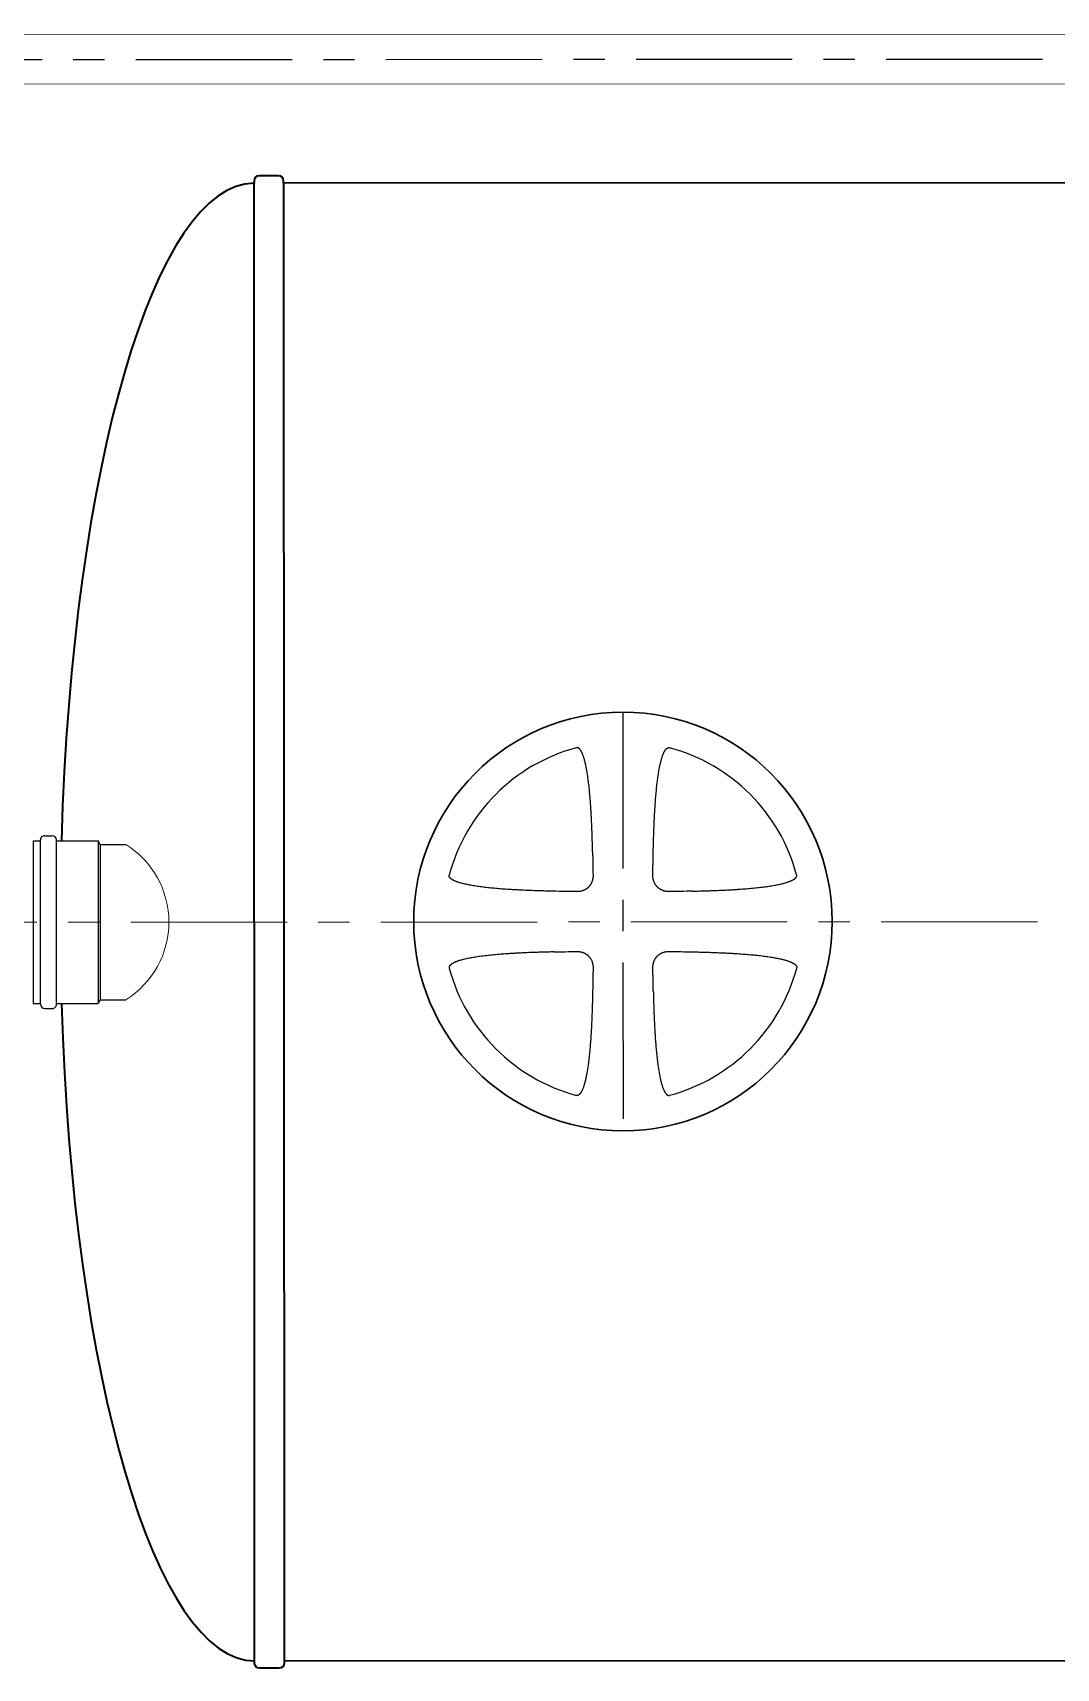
# Model space of a CAD drawing. Header units: millimetres. Extents: x 20530103 to 31271019, y 32092698 to 33532929.
# Drawn here: x 26160836 to 26162916, y 33007275 to 33010596 of the extents above; entities that cross this region are included whole.
import ezdxf

# ---------------------------------------------------------------- set-up
doc = ezdxf.new("R2010")
doc.units = ezdxf.units.MM
doc.linetypes.add('осевая', pattern=[50.8, 31.75, -6.35, 6.35, -6.35])
doc.layers.add('Mitat', color=1, linetype='Continuous')
doc.layers.add('Системный слой', color=7, linetype='Continuous')

msp = doc.modelspace()

# ---------------------------------------------------------------- linework, layer by layer
at = {"lineweight": 20}
for p, q in [((26172216.5514, 33010595.7452), (26152922.0912, 33010588.2552)), ((26172216.5608, 33010495.8133), (26152922.2777, 33010488.2696))]:
    msp.add_line(p, q, dxfattribs=at)
at = {"color": 1, "linetype": 'осевая', "lineweight": 25, "ltscale": 10}
for p, q in [((26152917.8126, 33010538.2548), (26172216.5413, 33010545.7493)), ((26162035.1506, 33009216.2845), (26162035.482, 33008366.2846))]:
    msp.add_line(p, q, dxfattribs=at)
at = {"color": 7, "lineweight": 25}
for p, q in [((26160837.028, 33008955.2851), (26160852.028, 33008955.2909)), ((26160837.028, 33008955.2851), (26160837.1568, 33008624.8851)), ((26160852.1574, 33008623.291), (26160852.0274, 33008956.8909)), ((26160860.724, 33008965.5943), (26160876.024, 33008965.6003)), ((26160884.8574, 33008623.3037), (26160884.7274, 33008956.9037)), ((26160884.728, 33008955.3037), (26160969.028, 33008955.3365)), ((26160973.4766, 33008947.6383), (26160969.028, 33008955.3365)), ((26160973.4766, 33008947.6383), (26161025.6898, 33008947.6586)), ((26160837.1568, 33008624.8851), (26160852.1568, 33008624.891)), ((26160860.8608, 33008614.5944), (26160876.1608, 33008614.6003)), ((26160884.8568, 33008624.9037), (26160969.1568, 33008624.9366)), ((26160973.5994, 33008632.6383), (26160969.1568, 33008624.9366)), ((26160973.5994, 33008632.6383), (26161025.8126, 33008632.6587))]:
    msp.add_line(p, q, dxfattribs=at)
at = {"color": 1, "linetype": 'осевая', "lineweight": 15, "ltscale": 10}
msp.add_line((26151383.5275, 33008787.7874), (26170893.661, 33008792.5503), dxfattribs=at)
at = {"lineweight": 35}
for points in [[(26161295.985, 33010305.2673, 0.414213562), (26161285.9889, 33010295.2634), (26161285.9909, 33010290.2618)], [(26161345.9909, 33010290.2868), (26161345.9889, 33010295.2868, 0.414213562), (26161335.985, 33010305.2829), (26161295.985, 33010305.2673)], [(26161297.1661, 33007275.2643, -0.414213562), (26161287.1622, 33007285.2604), (26161287.1603, 33007290.262)], [(26161347.1602, 33007290.2838), (26161347.1622, 33007285.2838, -0.414213562), (26161337.1661, 33007275.2799), (26161297.1661, 33007275.2643)]]:
    msp.add_lwpolyline(points, format="xyb", dxfattribs=at)
for points in [[(26161287.1603, 33007290.262), (26161285.9909, 33010290.2618)], [(26168435.0434, 33010293.0485), (26161345.9909, 33010290.2852)], [(26161345.9909, 33010290.2852), (26161347.1602, 33007290.2854)], [(26161347.1602, 33007290.2854), (26168436.2128, 33007293.0471)]]:
    msp.add_lwpolyline(points, dxfattribs=at)
at = {"color": 7, "lineweight": 25}
for centre, start, end in [((26160860.7274, 33008956.8943), 90.0223337, 180.0223338), ((26160876.0274, 33008956.9003), 0.0223338, 90.0223337), ((26160860.8574, 33008623.2944), 180.0223338, 270.0223337), ((26160876.1574, 33008623.3003), 270.0223337, 0.0223338)]:
    msp.add_arc(centre, 8.7, start, end, dxfattribs=at)
at = {"lineweight": 20}
msp.add_arc((26160927.2631, 33008790.1203), 185.7583, 302.0409319, 58.0037359, dxfattribs=at)
at = {"lineweight": 35}
for start_param, end_param in [(0, 1.460440183), (1.68115458, 3.141592654)]:
    msp.add_ellipse((26161286.5756, 33008790.2619), major_axis=(-0.5847, 1499.9999), ratio=0.262791049, start_param=start_param, end_param=end_param, dxfattribs=at)
at = {"layer": 'Mitat', "color": 7, "lineweight": 25}
for p, q in [((26160969.028, 33008955.3365), (26160969.1568, 33008624.9366)), ((26160973.4766, 33008947.6383), (26160973.5994, 33008632.6383))]:
    msp.add_line(p, q, dxfattribs=at)
at = {"layer": 'Системный слой', "color": 7, "lineweight": 30}
msp.add_circle((26162035.3163, 33008791.2846), 425, dxfattribs=at)
at = {"layer": 'Системный слой', "color": 7, "lineweight": 25}
for start, end in [(105.016614, 165.0280533), (15.0166141, 75.0280534), (195.0166141, 255.0280534), (285.016614, 345.0280533)]:
    msp.add_arc((26162035.3163, 33008791.2846), 365.2841, start, end, dxfattribs=at)
at = {"layer": 'Системный слой', "color": 7, "lineweight": 25, "extrusion": (0, 0, -1)}
for centre, major_axis, start_param, end_param in [((26161212.2119, 33008790.9637), (0.8696, -2230.9254), -1.634238642, -1.612784394), ((26162858.4207, 33008791.6054), (-0.8696, 2230.9254), -1.52880826, -1.507354011), ((26162034.9955, 33009614.389), (-2230.9254, -0.8696), -1.52880826, -1.507354011), ((26162034.9955, 33009614.389), (-2230.9254, -0.8696), -1.634238642, -1.612784394), ((26162035.6371, 33007968.1802), (2230.9254, 0.8696), -1.634238642, -1.612784394), ((26162035.6371, 33007968.1802), (2230.9254, 0.8696), -1.52880826, -1.507354011), ((26161212.2119, 33008790.9637), (0.8696, -2230.9254), -1.52880826, -1.507354011), ((26162858.4207, 33008791.6054), (-0.8696, 2230.9254), -1.634238642, -1.612784394)]:
    msp.add_ellipse(centre, major_axis=major_axis, ratio=0.342020143, start_param=start_param, end_param=end_param, dxfattribs=at)
at = {"layer": 'Системный слой', "color": 7, "lineweight": 25}
for points, knots in [([(26161973.6432, 33008932.7007), (26161973.5595, 33008936.4835), (26161973.3783, 33008944.1291), (26161973.0613, 33008955.7489), (26161972.7506, 33008965.6283), (26161972.4662, 33008973.7369), (26161972.2305, 33008979.9802), (26161971.9422, 33008987.0716), (26161971.5902, 33008995.0045), (26161971.1577, 33009003.8044), (26161970.7125, 33009011.9738), (26161970.2636, 33009019.4805), (26161969.8225, 33009026.29), (26161969.3434, 33009033.1109), (26161968.8259, 33009039.9012), (26161968.2698, 33009046.6239), (26161967.6767, 33009053.2277), (26161967.0439, 33009059.7179), (26161966.3735, 33009066.0484), (26161965.6631, 33009072.224), (26161964.9165, 33009078.1985), (26161964.1254, 33009084.0219), (26161963.2949, 33009089.6379), (26161962.425, 33009095.0346), (26161961.5356, 33009100.095), (26161960.6219, 33009104.8635), (26161959.7018, 33009109.2671), (26161958.7709, 33009113.3505), (26161957.8536, 33009117.0417), (26161956.9287, 33009120.4561), (26161956.008, 33009123.5689), (26161955.0853, 33009126.4181), (26161954.2024, 33009128.9074), (26161953.348, 33009131.1086), (26161952.5486, 33009132.9923), (26161951.7904, 33009134.6264), (26161951.1047, 33009135.9826), (26161950.4585, 33009137.1592), (26161949.8536, 33009138.1734), (26161949.2725, 33009139.0684), (26161948.7458, 33009139.8142), (26161948.2628, 33009140.4451), (26161947.8355, 33009140.9613), (26161947.4493, 33009141.3943), (26161947.1146, 33009141.7443), (26161946.8076, 33009142.0453), (26161946.5219, 33009142.3081), (26161946.2449, 33009142.5466), (26161945.9853, 33009142.7558), (26161945.7399, 33009142.9411), (26161945.5056, 33009143.1067), (26161945.2707, 33009143.2617), (26161945.0028, 33009143.4258), (26161944.6972, 33009143.5954), (26161944.3543, 33009143.7626), (26161944.0051, 33009143.9088), (26161943.6067, 33009144.0478), (26161943.1157, 33009144.1783), (26161942.5429, 33009144.2676), (26161941.9945, 33009144.2874), (26161941.4492, 33009144.253), (26161941.0283, 33009144.184), (26161940.7463, 33009144.1145), (26161940.6715, 33009144.0945)], [0, 0, 0, 0, 3.294371593, 6.658591543, 10.121592742, 11.902893978, 13.727107621, 15.565805849, 18.089199056, 20.650882172, 23.250738132, 25.227924631, 27.214477482, 29.207844676, 31.198515859, 33.161938964, 35.100748787, 36.992852426, 38.863010201, 40.668912645, 42.432709704, 44.134311819, 45.815956245, 47.406319509, 48.925529492, 50.321905425, 51.666805829, 52.875385207, 53.998684122, 55.003566013, 55.973887457, 56.834853186, 57.62025208, 58.285214561, 58.906539433, 59.421026718, 59.87309663, 60.246258994, 60.602155426, 60.908040864, 61.180306665, 61.401463481, 61.604047946, 61.767516676, 61.910185432, 62.028901262, 62.144789761, 62.250718136, 62.349589011, 62.437155671, 62.520316699, 62.60098611, 62.683376543, 62.794473772, 62.904935231, 63.013803366, 63.122506405, 63.271682214, 63.457840141, 63.633238455, 63.754365664, 63.934896432, 64, 64, 64, 64]), ([(26162096.8792, 33008932.7487), (26162096.9599, 33008936.5323), (26162097.1352, 33008944.1828), (26162097.4436, 33008955.8161), (26162097.7472, 33008965.7148), (26162098.0263, 33008973.8474), (26162098.2582, 33008980.1151), (26162098.513, 33008986.4967), (26162098.7921, 33008992.9718), (26162099.0995, 33008999.5673), (26162099.4364, 33009006.2487), (26162099.8056, 33009013.0088), (26162100.2084, 33009019.813), (26162100.6477, 33009026.6539), (26162101.1253, 33009033.5037), (26162101.6416, 33009040.319), (26162102.1968, 33009047.0627), (26162102.789, 33009053.6822), (26162103.4211, 33009060.1838), (26162104.0909, 33009066.5216), (26162104.8009, 33009072.7014), (26162105.5474, 33009078.6771), (26162106.3387, 33009084.4999), (26162107.1697, 33009090.1139), (26162108.0406, 33009095.5072), (26162108.9312, 33009100.5617), (26162109.8462, 33009105.3219), (26162110.7674, 33009109.7137), (26162111.699, 33009113.7817), (26162112.6161, 33009117.4529), (26162113.5399, 33009120.8435), (26162114.4579, 33009123.9288), (26162115.3769, 33009126.7478), (26162116.254, 33009129.2043), (26162117.1007, 33009131.3714), (26162117.8908, 33009133.2212), (26162118.6386, 33009134.823), (26162119.313, 33009136.1498), (26162119.9476, 33009137.3), (26162120.5412, 33009138.2921), (26162121.1121, 33009139.1692), (26162121.6304, 33009139.9023), (26162122.1068, 33009140.5242), (26162122.5293, 33009141.0349), (26162122.9122, 33009141.4646), (26162123.2452, 33009141.8135), (26162123.5516, 33009142.1142), (26162123.8371, 33009142.3772), (26162124.1139, 33009142.616), (26162124.3732, 33009142.8254), (26162124.6185, 33009143.0108), (26162124.8527, 33009143.1766), (26162125.0875, 33009143.3318), (26162125.3552, 33009143.4961), (26162125.6607, 33009143.666), (26162126.0035, 33009143.8334), (26162126.3526, 33009143.9798), (26162126.7509, 33009144.1192), (26162127.2417, 33009144.25), (26162127.8145, 33009144.3398), (26162128.3628, 33009144.36), (26162128.9082, 33009144.3261), (26162129.3292, 33009144.2574), (26162129.6113, 33009144.1882), (26162129.686, 33009144.1682)], [0, 0, 0, 0, 3.346521523, 6.766848111, 10.291529456, 12.106470403, 13.966728464, 15.842272064, 17.760328852, 19.705723419, 21.69055137, 23.687494739, 25.705597318, 27.732687694, 29.765616249, 31.795275715, 33.795524463, 35.769580702, 37.694348858, 39.596138923, 41.431300907, 43.222956688, 44.950627594, 46.657892926, 48.271860481, 49.813092722, 51.228677476, 52.591624534, 53.814670765, 54.950110731, 55.963708116, 56.941680685, 57.807328827, 58.595452265, 59.260387204, 59.880783117, 60.393123522, 60.842570583, 61.213061508, 61.566814526, 61.871519207, 62.143339222, 62.364995754, 62.568380645, 62.733224655, 62.877533629, 62.998105508, 63.115804117, 63.223385704, 63.323799493, 63.412733256, 63.497193458, 63.579124045, 63.662802909, 63.775637351, 63.887825457, 63.998394772, 64.108795928, 64.260302258, 64.449368862, 64.627507815, 64.750527631, 64.933879172, 65, 65, 65, 65]), ([(26161893.8521, 33008852.8474), (26161890.2631, 33008852.924), (26161882.9967, 33008853.0899), (26161873.8579, 33008853.3296), (26161865.2465, 33008853.5805), (26161856.0085, 33008853.8751), (26161844.0036, 33008854.3123), (26161831.2527, 33008854.8575), (26161820.1111, 33008855.4119), (26161811.1321, 33008855.9141), (26161803.7026, 33008856.3699), (26161796.7089, 33008856.837), (26161789.9564, 33008857.3264), (26161783.2516, 33008857.8538), (26161776.6371, 33008858.4187), (26161770.1131, 33008859.0237), (26161763.7222, 33008859.6675), (26161757.4653, 33008860.3523), (26161751.3851, 33008861.0757), (26161745.4404, 33008861.8448), (26161739.6893, 33008862.6551), (26161734.1485, 33008863.5064), (26161728.9329, 33008864.3803), (26161724.0016, 33008865.2814), (26161719.4285, 33008866.1929), (26161715.1721, 33008867.1188), (26161711.3053, 33008868.036), (26161707.7147, 33008868.9647), (26161704.4284, 33008869.8931), (26161701.4111, 33008870.8268), (26161698.7631, 33008871.7247), (26161696.4118, 33008872.5975), (26161694.3903, 33008873.4185), (26161692.6301, 33008874.201), (26161691.1632, 33008874.9123), (26161689.8876, 33008875.5851), (26161688.7871, 33008876.2164), (26161687.8173, 33008876.823), (26161687.0109, 33008877.3725), (26161686.3302, 33008877.8761), (26161685.7742, 33008878.3213), (26161685.3086, 33008878.7237), (26161684.933, 33008879.0718), (26161684.6103, 33008879.3915), (26161684.3281, 33008879.6895), (26161684.0714, 33008879.9795), (26161683.8458, 33008880.2524), (26161683.6458, 33008880.5112), (26161683.4673, 33008880.7585), (26161683.3009, 33008881.0059), (26161683.1265, 33008881.286), (26161682.948, 33008881.6034), (26161682.7738, 33008881.9573), (26161682.6235, 33008882.3142), (26161682.4822, 33008882.717), (26161682.3509, 33008883.2094), (26161682.2611, 33008883.7828), (26161682.2408, 33008884.3311), (26161682.2748, 33008884.8765), (26161682.3434, 33008885.2974), (26161682.4127, 33008885.5795), (26161682.4327, 33008885.6543)], [0, 0, 0, 0, 3.027650468, 6.130094995, 7.711356257, 10.29572092, 13.929306235, 17.85218495, 21.075847564, 23.356555589, 25.454567181, 27.369742625, 29.28457001, 31.181263092, 33.060102395, 34.9034142, 36.729230748, 38.501690757, 40.23857242, 41.92187162, 43.587415304, 45.168284004, 46.68244492, 48.080640478, 49.429669018, 50.648001517, 51.784220094, 52.805921168, 53.793742901, 54.673451645, 55.478236634, 56.16329273, 56.804669619, 57.338102874, 57.808295994, 58.19735665, 58.567881964, 58.885924914, 59.167818492, 59.395947779, 59.604956454, 59.772793989, 59.918929675, 60.040332083, 60.158922171, 60.267662997, 60.369344164, 60.459616107, 60.545401758, 60.628156765, 60.712315906, 60.824376076, 60.935003164, 61.043224388, 61.1494624, 61.294441349, 61.47478319, 61.644699639, 61.762041656, 61.936931263, 62, 62, 62, 62]), ([(26161974.5243, 33008884.9056), (26161974.5331, 33008884.3129), (26161974.5224, 33008883.1403), (26161974.4217, 33008881.3846), (26161974.2356, 33008879.6388), (26161973.96, 33008877.8918), (26161973.5927, 33008876.1529), (26161973.1338, 33008874.4353), (26161972.5853, 33008872.7508), (26161971.9507, 33008871.1105), (26161971.2351, 33008869.5251), (26161970.4453, 33008868.0035), (26161969.588, 33008866.5517), (26161968.668, 33008865.1703), (26161967.6944, 33008863.8667), (26161966.6791, 33008862.6475), (26161965.6407, 33008861.5238), (26161964.5892, 33008860.4935), (26161963.534, 33008859.5536), (26161962.3835, 33008858.6194), (26161961.2038, 33008857.7554), (26161959.9676, 33008856.9407), (26161958.8528, 33008856.2757), (26161957.5651, 33008855.5772), (26161956.0672, 33008854.8547), (26161954.3043, 33008854.1328), (26161952.5149, 33008853.5219), (26161950.9903, 33008853.0945), (26161949.3809, 33008852.7174), (26161947.5791, 33008852.3825), (26161945.5052, 33008852.1318), (26161943.4932, 33008852.0082), (26161942.2616, 33008851.995), (26161941.6479, 33008852.0035)], [0, 0, 0, 0, 1.160826542, 2.293622235, 3.435630275, 4.588755852, 5.746246171, 6.905347908, 8.06046894, 9.206890964, 10.341223549, 11.457239469, 12.554235135, 13.633163251, 14.697615427, 15.730559355, 16.730574568, 17.684561251, 18.60488317, 19.490060894, 20.578622657, 21.45991575, 22.381037453, 23.113318507, 24.320591035, 25.627436737, 26.832375655, 28.012840773, 28.720001051, 30.061885846, 31.592299148, 32.799070777, 34, 34, 34, 34]), ([(26162128.9373, 33008852.0765), (26162128.3446, 33008852.0678), (26162127.172, 33008852.0785), (26162125.4164, 33008852.1792), (26162123.6706, 33008852.3652), (26162121.9235, 33008852.6409), (26162120.1846, 33008853.0082), (26162118.4671, 33008853.467), (26162116.7826, 33008854.0155), (26162115.1423, 33008854.6502), (26162113.5569, 33008855.3657), (26162112.0353, 33008856.1556), (26162110.5834, 33008857.0128), (26162109.2021, 33008857.9329), (26162107.8984, 33008858.9064), (26162106.6792, 33008859.9218), (26162105.5556, 33008860.9601), (26162104.5252, 33008862.0116), (26162103.5853, 33008863.0669), (26162102.6512, 33008864.2174), (26162101.7872, 33008865.3971), (26162100.9724, 33008866.6332), (26162100.3074, 33008867.7481), (26162099.6089, 33008869.0358), (26162098.8864, 33008870.5337), (26162098.1646, 33008872.2965), (26162097.5537, 33008874.086), (26162097.1262, 33008875.6106), (26162096.7492, 33008877.22), (26162096.4142, 33008879.0218), (26162096.1636, 33008881.0956), (26162096.0399, 33008883.1077), (26162096.0267, 33008884.3393), (26162096.0353, 33008884.953)], [0, 0, 0, 0, 1.160826542, 2.293622235, 3.435630275, 4.588755852, 5.746246171, 6.905347908, 8.06046894, 9.206890964, 10.341223549, 11.457239469, 12.554235135, 13.633163251, 14.697615427, 15.730559355, 16.730574568, 17.684561251, 18.60488317, 19.490060894, 20.578622657, 21.45991575, 22.381037453, 23.113318507, 24.320591035, 25.627436737, 26.832375655, 28.012840773, 28.720001051, 30.061885846, 31.592299148, 32.799070777, 34, 34, 34, 34]), ([(26162176.7324, 33008852.9577), (26162180.405, 33008853.0389), (26162187.8372, 33008853.2147), (26162197.1825, 33008853.4682), (26162205.9781, 33008853.7331), (26162215.3965, 33008854.0434), (26162227.6192, 33008854.503), (26162240.583, 33008855.0751), (26162251.8911, 33008855.6557), (26162260.9831, 33008856.1804), (26162268.4843, 33008856.6552), (26162275.5316, 33008857.1408), (26162282.3218, 33008857.6483), (26162289.0536, 33008858.1944), (26162295.6803, 33008858.7779), (26162302.2047, 33008859.4016), (26162308.583, 33008860.0637), (26162314.8174, 33008860.7669), (26162320.8641, 33008861.508), (26162326.7684, 33008862.2949), (26162332.4729, 33008863.1228), (26162337.9626, 33008863.9916), (26162343.1204, 33008864.8821), (26162347.9886, 33008865.7988), (26162352.4922, 33008866.7242), (26162356.6738, 33008867.6623), (26162360.4594, 33008868.5889), (26162363.9643, 33008869.5247), (26162367.1615, 33008870.4575), (26162370.0882, 33008871.3934), (26162372.6455, 33008872.2898), (26162374.9067, 33008873.1581), (26162376.8413, 33008873.9712), (26162378.5188, 33008874.743), (26162379.9096, 33008875.4409), (26162381.1149, 33008876.0987), (26162382.1521, 33008876.7141), (26162383.0657, 33008877.3049), (26162383.8249, 33008877.8394), (26162384.4653, 33008878.3288), (26162384.9875, 33008878.7605), (26162385.4241, 33008879.1497), (26162385.7756, 33008879.4857), (26162386.077, 33008879.7933), (26162386.3398, 33008880.079), (26162386.5784, 33008880.356), (26162386.7876, 33008880.6155), (26162386.9728, 33008880.861), (26162387.1384, 33008881.0953), (26162387.2935, 33008881.3302), (26162387.4575, 33008881.598), (26162387.6272, 33008881.9036), (26162387.7943, 33008882.2466), (26162387.9405, 33008882.5958), (26162388.0796, 33008882.9942), (26162388.21, 33008883.4851), (26162388.2993, 33008884.058), (26162388.3191, 33008884.6063), (26162388.2848, 33008885.1517), (26162388.2158, 33008885.5726), (26162388.1463, 33008885.8546), (26162388.1262, 33008885.9294)], [0, 0, 0, 0, 3.098261334, 6.270257389, 7.885873744, 10.522157945, 14.222087947, 18.211189336, 21.483219765, 23.791405021, 25.91055982, 27.839239887, 29.766287197, 31.670808361, 33.554373667, 35.397494967, 37.221268987, 38.987539178, 40.71587108, 42.387727128, 44.041242235, 45.608248555, 47.10728905, 48.48832759, 49.819500091, 51.017863675, 52.132794527, 53.131322562, 54.095468401, 54.950921967, 55.731333865, 56.392139341, 57.009564667, 57.52047847, 57.969135823, 58.33888725, 58.691132745, 58.993238407, 59.261550851, 59.478661932, 59.677208155, 59.836710997, 59.975491712, 60.090496101, 60.202763313, 60.305383036, 60.40116592, 60.485997168, 60.566559632, 60.644707497, 60.724522268, 60.832146527, 60.939155451, 61.044621355, 61.149927756, 61.294442138, 61.474782666, 61.644699745, 61.762041735, 61.936930934, 62, 62, 62, 62]), ([(26161893.9002, 33008729.6114), (26161890.3112, 33008729.532), (26161883.0449, 33008729.3605), (26161873.9063, 33008729.1137), (26161865.2951, 33008728.856), (26161856.0574, 33008728.5543), (26161844.0528, 33008728.1077), (26161831.3024, 33008727.5526), (26161820.1611, 33008726.9895), (26161811.1825, 33008726.4803), (26161803.7534, 33008726.0187), (26161796.7601, 33008725.5461), (26161790.0079, 33008725.0515), (26161783.3036, 33008724.5188), (26161776.6895, 33008723.9488), (26161770.166, 33008723.3387), (26161763.7756, 33008722.69), (26161757.5192, 33008722.0002), (26161751.4396, 33008721.2721), (26161745.4955, 33008720.4984), (26161739.745, 33008719.6836), (26161734.2049, 33008718.828), (26161728.99, 33008717.95), (26161724.0594, 33008717.0451), (26161719.487, 33008716.13), (26161715.2313, 33008715.2008), (26161711.3652, 33008714.2805), (26161707.7753, 33008713.3491), (26161704.4898, 33008712.4181), (26161701.4732, 33008711.482), (26161698.8259, 33008710.5821), (26161696.4753, 33008709.7075), (26161694.4545, 33008708.8849), (26161692.6949, 33008708.101), (26161691.2285, 33008707.3886), (26161689.9534, 33008706.7147), (26161688.8534, 33008706.0826), (26161687.8841, 33008705.4752), (26161687.0782, 33008704.9251), (26161686.3978, 33008704.4209), (26161685.8421, 33008703.9753), (26161685.3768, 33008703.5726), (26161685.0015, 33008703.2241), (26161684.679, 33008702.9043), (26161684.3971, 33008702.606), (26161684.1407, 33008702.3158), (26161683.9152, 33008702.0428), (26161683.7154, 33008701.7838), (26161683.5371, 33008701.5364), (26161683.3709, 33008701.2888), (26161683.1968, 33008701.0086), (26161683.0185, 33008700.691), (26161682.8446, 33008700.337), (26161682.6945, 33008699.98), (26161682.5536, 33008699.5771), (26161682.4227, 33008699.0845), (26161682.3333, 33008698.5112), (26161682.3135, 33008697.9628), (26161682.3478, 33008697.4174), (26161682.4168, 33008696.9966), (26161682.4863, 33008696.7145), (26161682.5064, 33008696.6398)], [0, 0, 0, 0, 3.027650466, 6.130094991, 7.711356252, 10.295720913, 13.929306225, 17.852184938, 21.07584755, 23.356555574, 25.454567165, 27.369742608, 29.284569992, 31.181263074, 33.060102377, 34.903414182, 36.72923073, 38.50169074, 40.238572403, 41.921871604, 43.587415288, 45.168283988, 46.682444905, 48.080640464, 49.429669005, 50.648001504, 51.784220082, 52.805921157, 53.793742891, 54.673451636, 55.478236627, 56.163292723, 56.804669613, 57.33810287, 57.80829599, 58.197356647, 58.567881962, 58.885924912, 59.167818491, 59.395947778, 59.604956454, 59.772793988, 59.918929674, 60.040332083, 60.15892217, 60.267662996, 60.369344163, 60.459616106, 60.545401757, 60.628156764, 60.712315905, 60.824376075, 60.935003163, 61.043224387, 61.1494624, 61.294441348, 61.474783189, 61.644699639, 61.762041656, 61.936931263, 62, 62, 62, 62]), ([(26161941.6953, 33008730.4926), (26161942.288, 33008730.5013), (26161943.4606, 33008730.4907), (26161945.2163, 33008730.3899), (26161946.962, 33008730.2039), (26161948.7091, 33008729.9282), (26161950.448, 33008729.5609), (26161952.1656, 33008729.1021), (26161953.8501, 33008728.5536), (26161955.4903, 33008727.9189), (26161957.0757, 33008727.2034), (26161958.5973, 33008726.4136), (26161960.0492, 33008725.5563), (26161961.4297, 33008724.6368), (26161962.7279, 33008723.6674), (26161963.9321, 33008722.6653), (26161965.0264, 33008721.6568), (26161966.1627, 33008720.5044), (26161967.1741, 33008719.3579), (26161968.1652, 33008718.1079), (26161969.1079, 33008716.7985), (26161970.0777, 33008715.2691), (26161970.8844, 33008713.8037), (26161971.5795, 33008712.3841), (26161972.2264, 33008710.8923), (26161972.744, 33008709.4817), (26161973.2643, 33008707.8535), (26161973.6411, 33008706.444), (26161973.9702, 33008704.8883), (26161974.2262, 33008703.4256), (26161974.4506, 33008701.6602), (26161974.5896, 33008699.6284), (26161974.6065, 33008698.2748), (26161974.5973, 33008697.6162)], [0, 0, 0, 0, 1.160824505, 2.293619377, 3.435628046, 4.588756653, 5.746252086, 6.905357744, 8.060477574, 9.206889122, 10.341203147, 11.457204809, 12.554204619, 13.633169084, 14.695740988, 15.71706833, 16.69175045, 17.601108296, 18.876909107, 19.676174613, 20.71618965, 22.027068401, 23.21144584, 23.982011638, 25.113816219, 26.386624586, 26.915981655, 28.452958319, 29.235772501, 30.022225733, 31.353685786, 32.710829606, 34, 34, 34, 34]), ([(26162096.1083, 33008697.6635), (26162096.0995, 33008698.2562), (26162096.1102, 33008699.4288), (26162096.2109, 33008701.1845), (26162096.397, 33008702.9303), (26162096.6726, 33008704.6773), (26162097.04, 33008706.4162), (26162097.4988, 33008708.1338), (26162098.0473, 33008709.8183), (26162098.6819, 33008711.4586), (26162099.3975, 33008713.044), (26162100.1873, 33008714.5656), (26162101.0446, 33008716.0175), (26162101.9647, 33008717.3988), (26162102.9382, 33008718.7024), (26162103.9535, 33008719.9216), (26162104.9919, 33008721.0453), (26162106.0434, 33008722.0756), (26162107.0986, 33008723.0156), (26162108.2491, 33008723.9497), (26162109.4288, 33008724.8137), (26162110.665, 33008725.6284), (26162111.7798, 33008726.2934), (26162113.0675, 33008726.9919), (26162114.5654, 33008727.7144), (26162116.3283, 33008728.4363), (26162118.1177, 33008729.0472), (26162119.6424, 33008729.4747), (26162121.2517, 33008729.8517), (26162123.0535, 33008730.1866), (26162125.1274, 33008730.4373), (26162127.1394, 33008730.561), (26162128.371, 33008730.5742), (26162128.9847, 33008730.5656)], [0, 0, 0, 0, 1.160826542, 2.293622235, 3.435630275, 4.588755852, 5.746246171, 6.905347908, 8.06046894, 9.206890964, 10.341223549, 11.457239469, 12.554235135, 13.633163251, 14.697615427, 15.730559355, 16.730574568, 17.684561251, 18.60488317, 19.490060894, 20.578622657, 21.45991575, 22.381037453, 23.113318507, 24.320591035, 25.627436737, 26.832375655, 28.012840773, 28.720001051, 30.061885846, 31.592299148, 32.799070777, 34, 34, 34, 34]), ([(26162176.7805, 33008729.7217), (26162180.4531, 33008729.6433), (26162187.8854, 33008729.4734), (26162197.2309, 33008729.2271), (26162206.0268, 33008728.9691), (26162215.4454, 33008728.6661), (26162227.6684, 33008728.216), (26162240.6327, 33008727.6541), (26162251.9413, 33008727.0823), (26162261.0337, 33008726.5647), (26162268.5352, 33008726.0957), (26162275.5829, 33008725.6157), (26162282.3735, 33008725.1134), (26162289.1057, 33008724.5726), (26162295.7328, 33008723.9942), (26162302.2577, 33008723.3756), (26162308.6365, 33008722.7185), (26162314.8715, 33008722.0201), (26162320.9188, 33008721.2838), (26162326.8236, 33008720.5015), (26162332.5288, 33008719.678), (26162338.0191, 33008718.8135), (26162343.1777, 33008717.927), (26162348.0466, 33008717.0141), (26162352.551, 33008716.0922), (26162356.7332, 33008715.1573), (26162360.5196, 33008714.2338), (26162364.0252, 33008713.3007), (26162367.2231, 33008712.3704), (26162370.1506, 33008711.4367), (26162372.7085, 33008710.5423), (26162374.9704, 33008709.6758), (26162376.9057, 33008708.8642), (26162378.5838, 33008708.0938), (26162379.9751, 33008707.3969), (26162381.1809, 33008706.74), (26162382.2186, 33008706.1255), (26162383.1327, 33008705.5354), (26162383.8923, 33008705.0014), (26162384.533, 33008704.5125), (26162385.0556, 33008704.0813), (26162385.4925, 33008703.6924), (26162385.8443, 33008703.3566), (26162386.1459, 33008703.0493), (26162386.4089, 33008702.7638), (26162386.6477, 33008702.487), (26162386.8571, 33008702.2276), (26162387.0425, 33008701.9823), (26162387.2083, 33008701.7481), (26162387.3636, 33008701.5134), (26162387.5278, 33008701.2456), (26162387.6977, 33008700.9402), (26162387.8651, 33008700.5974), (26162388.0116, 33008700.2483), (26162388.151, 33008699.85), (26162388.2818, 33008699.3591), (26162388.3715, 33008698.7864), (26162388.3918, 33008698.238), (26162388.3578, 33008697.6927), (26162388.2892, 33008697.2717), (26162388.2199, 33008696.9896), (26162388.1999, 33008696.9148)], [0, 0, 0, 0, 3.098261337, 6.270257394, 7.88587375, 10.522157951, 14.222087953, 18.211189342, 21.483219771, 23.791405029, 25.91055983, 27.8392399, 29.766287214, 31.670808384, 33.554373694, 35.397494999, 37.221270799, 38.987539216, 40.715868525, 42.387727164, 44.041242269, 45.608248584, 47.107289074, 48.488327607, 49.819500103, 51.017863682, 52.13279453, 53.131322563, 54.0954684, 54.950921965, 55.731333862, 56.392139339, 57.009564665, 57.520478469, 57.969135823, 58.33888725, 58.691132745, 58.993238408, 59.261550851, 59.478661933, 59.677208155, 59.836710998, 59.975491713, 60.090496102, 60.202763313, 60.305383036, 60.40116592, 60.485997169, 60.566559633, 60.644707498, 60.724522269, 60.832146528, 60.939155452, 61.044621356, 61.149927757, 61.294442138, 61.474782667, 61.644699746, 61.762041735, 61.936930934, 62, 62, 62, 62]), ([(26161973.7534, 33008649.8204), (26161973.6715, 33008645.9833), (26161973.4939, 33008638.2366), (26161973.2353, 33008628.5077), (26161972.9928, 33008620.3474), (26161972.7745, 33008613.5557), (26161972.4725, 33008604.9461), (26161972.072, 33008594.7534), (26161971.5514, 33008583.1988), (26161971.0089, 33008572.7121), (26161970.4764, 33008563.5774), (26161969.9965, 33008556.0806), (26161969.5066, 33008549.0579), (26161968.9955, 33008542.3083), (26161968.446, 33008535.6264), (26161967.8599, 33008529.0634), (26161967.2345, 33008522.6141), (26161966.572, 33008516.3244), (26161965.8699, 33008510.1893), (26161965.1322, 33008504.255), (26161964.3506, 33008498.4715), (26161963.5303, 33008492.8941), (26161962.671, 33008487.534), (26161961.7925, 33008482.5061), (26161960.8899, 33008477.7664), (26161959.9805, 33008473.3856), (26161959.0598, 33008469.3194), (26161958.1514, 33008465.6377), (26161957.2344, 33008462.227), (26161956.3202, 33008459.1114), (26161955.4024, 33008456.2543), (26161954.5219, 33008453.7511), (26161953.6677, 33008451.5321), (26161952.8661, 33008449.6277), (26161952.1038, 33008447.9722), (26161951.4124, 33008446.595), (26161950.7596, 33008445.3987), (26161950.148, 33008444.3674), (26161949.5606, 33008443.4586), (26161949.0288, 33008442.7027), (26161948.5417, 33008442.0646), (26161948.1117, 33008441.5437), (26161947.7236, 33008441.1079), (26161947.3882, 33008440.7565), (26161947.081, 33008440.4549), (26161946.7956, 33008440.192), (26161946.5187, 33008439.9532), (26161946.2594, 33008439.7438), (26161946.0141, 33008439.5583), (26161945.7799, 33008439.3925), (26161945.5451, 33008439.2373), (26161945.2774, 33008439.073), (26161944.9719, 33008438.9031), (26161944.6291, 33008438.7357), (26161944.28, 33008438.5893), (26161943.8817, 33008438.4499), (26161943.3909, 33008438.3191), (26161942.8181, 33008438.2293), (26161942.2698, 33008438.2091), (26161941.7244, 33008438.243), (26161941.3034, 33008438.3117), (26161941.0213, 33008438.381), (26161940.9466, 33008438.4009)], [0, 0, 0, 0, 3.289425785, 6.641072506, 8.341944379, 10.288254271, 12.467463829, 15.730360375, 19.040042649, 22.396272394, 24.748617788, 26.901300285, 28.851790397, 30.799552599, 32.720392494, 34.616970036, 36.467565256, 38.296603138, 40.062485517, 41.78701453, 43.450467192, 45.094385097, 46.649301137, 48.134932472, 49.501134164, 50.817333387, 52.001691581, 53.103718779, 54.091658013, 55.046430083, 55.895776701, 56.672127723, 57.331893274, 57.949266326, 58.462051315, 58.913491524, 59.286860563, 59.642660821, 59.947992889, 60.219335302, 60.439132084, 60.640228459, 60.801979529, 60.942837132, 61.059697506, 61.173775908, 61.278050622, 61.375378074, 61.46157731, 61.543439091, 61.622847514, 61.703949805, 61.813310178, 61.922045176, 62.029212163, 62.136216983, 62.283062174, 62.466311413, 62.638969098, 62.758203699, 62.935913687, 63, 63, 63, 63]), ([(26162096.9895, 33008649.8684), (26162097.0725, 33008646.1135), (26162097.2522, 33008638.5235), (26162097.5121, 33008628.9853), (26162097.7552, 33008620.9643), (26162097.974, 33008614.2669), (26162098.277, 33008605.7475), (26162098.6784, 33008595.6366), (26162099.1996, 33008584.1497), (26162099.7423, 33008573.7028), (26162100.275, 33008564.5831), (26162100.7558, 33008557.0793), (26162101.2468, 33008550.0402), (26162101.7593, 33008543.267), (26162102.3103, 33008536.5574), (26162102.8983, 33008529.9606), (26162103.5259, 33008523.4725), (26162104.1913, 33008517.1377), (26162104.8969, 33008510.9527), (26162105.6394, 33008504.9624), (26162106.4265, 33008499.119), (26162107.2535, 33008493.4787), (26162108.1204, 33008488.0547), (26162109.0077, 33008482.9631), (26162109.9199, 33008478.1608), (26162110.8397, 33008473.7208), (26162111.7713, 33008469.5996), (26162112.6906, 33008465.8693), (26162113.6186, 33008462.4153), (26162114.5434, 33008459.2633), (26162115.4711, 33008456.3762), (26162116.3601, 33008453.8512), (26162117.2213, 33008451.6163), (26162118.0283, 33008449.7021), (26162118.7947, 33008448.0407), (26162119.4885, 33008446.6612), (26162120.1427, 33008445.4646), (26162120.7551, 33008444.4338), (26162121.3432, 33008443.5255), (26162121.8756, 33008442.77), (26162122.3632, 33008442.1324), (26162122.7936, 33008441.6118), (26162123.182, 33008441.1763), (26162123.5176, 33008440.8251), (26162123.825, 33008440.5238), (26162124.1107, 33008440.2611), (26162124.3877, 33008440.0225), (26162124.6473, 33008439.8133), (26162124.8927, 33008439.6281), (26162125.127, 33008439.4624), (26162125.3619, 33008439.3074), (26162125.6298, 33008439.1433), (26162125.9354, 33008438.9737), (26162126.2783, 33008438.8065), (26162126.6275, 33008438.6604), (26162127.0259, 33008438.5213), (26162127.5169, 33008438.3909), (26162128.0897, 33008438.3015), (26162128.6381, 33008438.2817), (26162129.1834, 33008438.3161), (26162129.6043, 33008438.3851), (26162129.8864, 33008438.4546), (26162129.9611, 33008438.4746)], [0, 0, 0, 0, 3.218923136, 6.50682583, 8.178508276, 10.098302523, 12.252324325, 15.489576072, 18.779789971, 22.12274404, 24.473336148, 26.627827063, 28.584131871, 30.538173803, 32.467067938, 34.373013837, 36.235157188, 38.076608153, 39.857077487, 41.597492253, 43.278569694, 44.940532211, 46.513957966, 48.018144325, 49.402538406, 50.736545173, 51.936949418, 53.053666948, 54.053978732, 55.020167258, 55.878253101, 56.661608666, 57.325774799, 57.946675197, 58.461222986, 58.913538136, 59.286894357, 59.642684309, 59.948009353, 60.219346434, 60.439139687, 60.640232736, 60.801981719, 60.942838005, 61.059697972, 61.173776052, 61.278050575, 61.375377913, 61.461577123, 61.543438914, 61.622847383, 61.703949732, 61.813310168, 61.9220452, 62.029212193, 62.136216998, 62.283062174, 62.466311411, 62.638969098, 62.758203699, 62.935913687, 63, 63, 63, 63])]:
    msp.add_open_spline(points, degree=3, knots=knots, dxfattribs=at)

doc.saveas('drawing.dxf')
